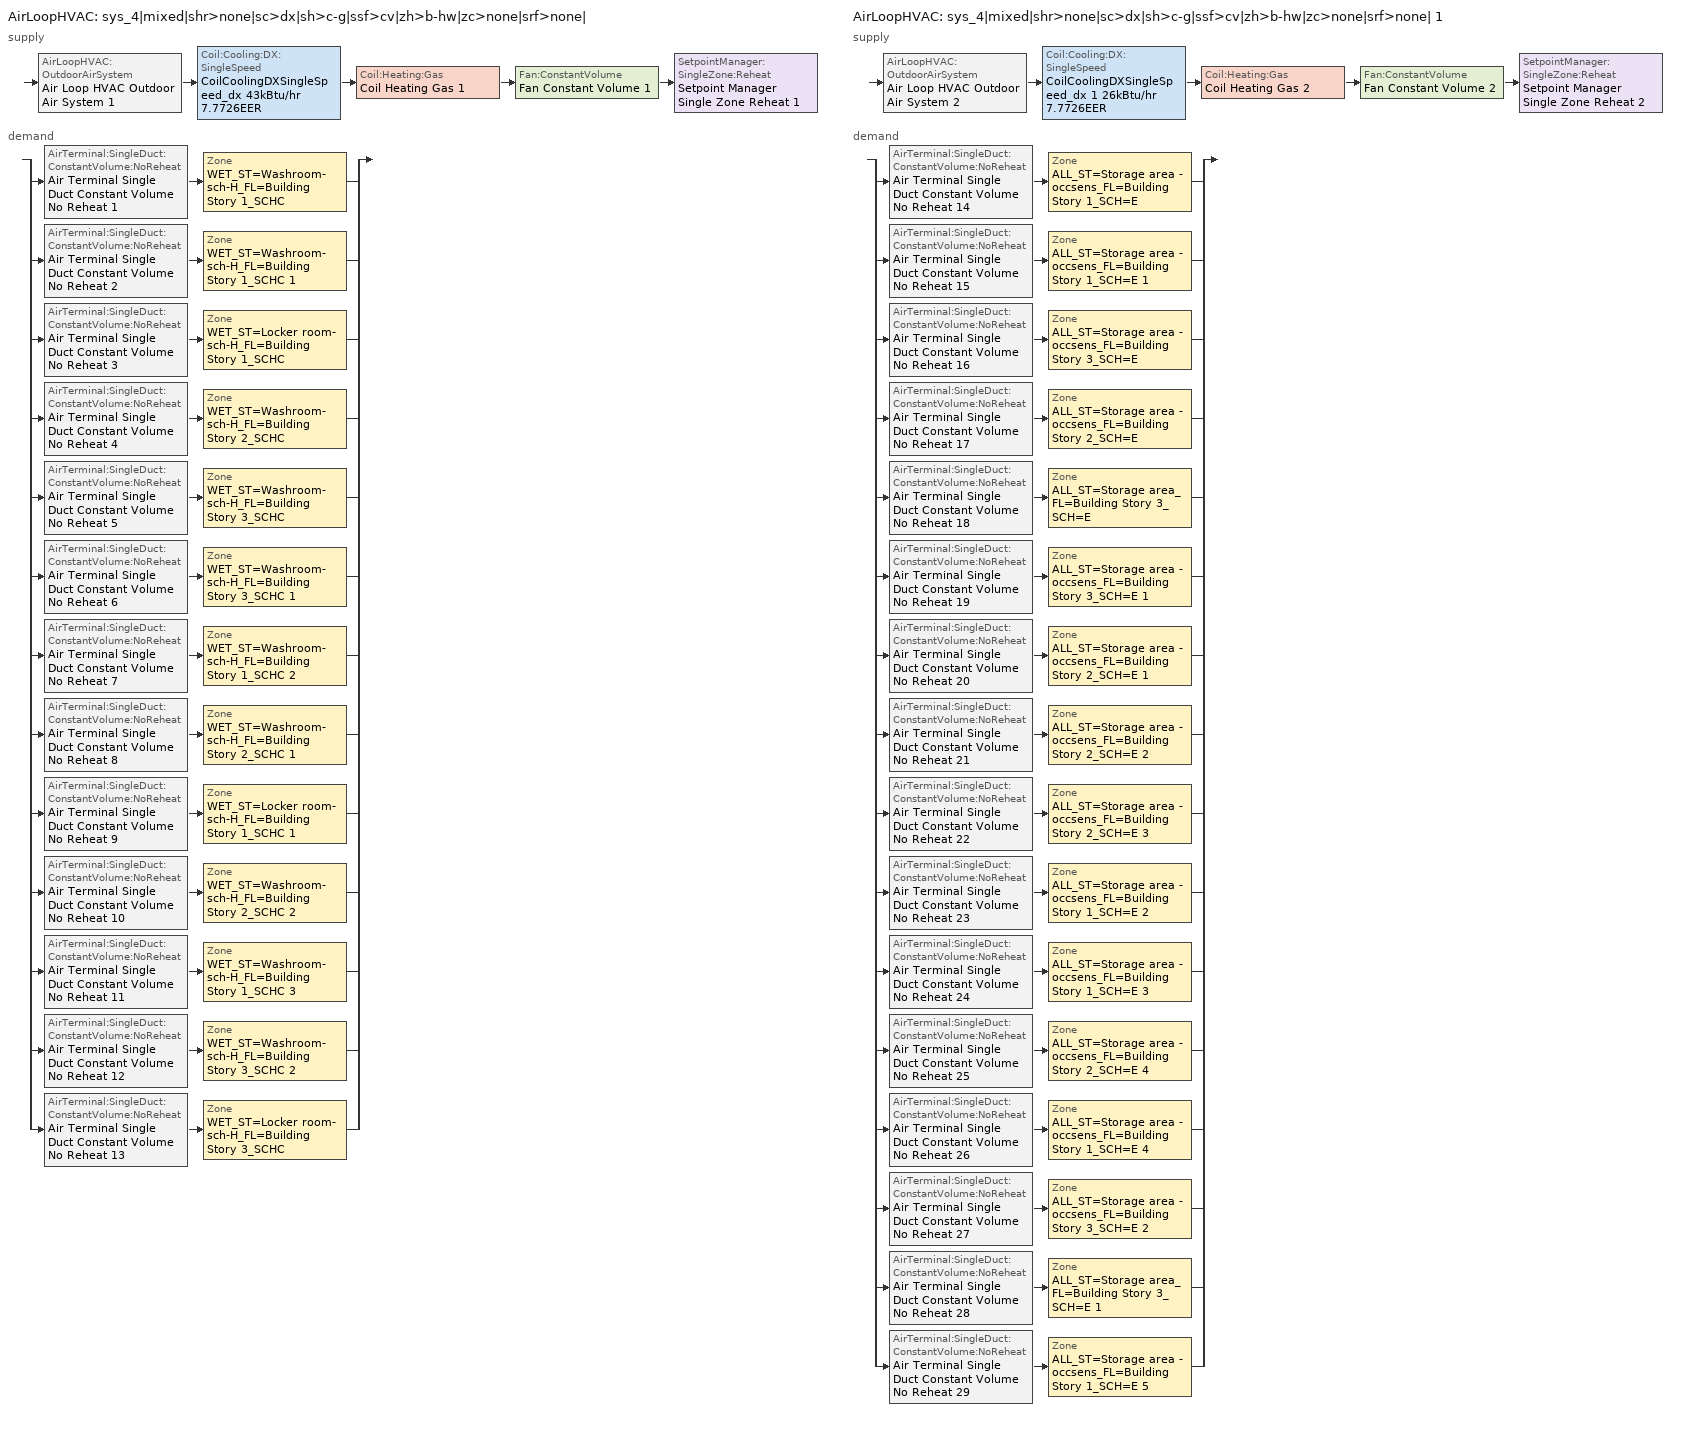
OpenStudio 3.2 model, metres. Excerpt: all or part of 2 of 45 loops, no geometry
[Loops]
AirLoopHVAC 'sys_4|mixed|shr>none|sc>dx|sh>c-g|ssf>cv|zh>b-hw|zc>none|srf>none|'
 supply: AirLoopHVAC:OutdoorAirSystem 'Air Loop HVAC Outdoor Air System 1' > Coil:Cooling:DX:SingleSpeed 'CoilCoolingDXSingleSpeed_dx 43kBtu/hr 7.7726EER' > Coil:Heating:Gas 'Coil Heating Gas 1' > Fan:ConstantVolume 'Fan Constant Volume 1' > SetpointManager:SingleZone:Reheat 'Setpoint Manager Single Zone Reheat 1'
 demand: split
  | AirTerminal:SingleDuct:ConstantVolume:NoReheat 'Air Terminal Single Duct Constant Volume No Reheat 1' > Zone 'WET_ST=Washroom-sch-H_FL=Building Story 1_SCHC'
  | AirTerminal:SingleDuct:ConstantVolume:NoReheat 'Air Terminal Single Duct Constant Volume No Reheat 2' > Zone 'WET_ST=Washroom-sch-H_FL=Building Story 1_SCHC 1'
  | AirTerminal:SingleDuct:ConstantVolume:NoReheat 'Air Terminal Single Duct Constant Volume No Reheat 3' > Zone 'WET_ST=Locker room-sch-H_FL=Building Story 1_SCHC'
  | AirTerminal:SingleDuct:ConstantVolume:NoReheat 'Air Terminal Single Duct Constant Volume No Reheat 4' > Zone 'WET_ST=Washroom-sch-H_FL=Building Story 2_SCHC'
  | AirTerminal:SingleDuct:ConstantVolume:NoReheat 'Air Terminal Single Duct Constant Volume No Reheat 5' > Zone 'WET_ST=Washroom-sch-H_FL=Building Story 3_SCHC'
  | AirTerminal:SingleDuct:ConstantVolume:NoReheat 'Air Terminal Single Duct Constant Volume No Reheat 6' > Zone 'WET_ST=Washroom-sch-H_FL=Building Story 3_SCHC 1'
  | AirTerminal:SingleDuct:ConstantVolume:NoReheat 'Air Terminal Single Duct Constant Volume No Reheat 7' > Zone 'WET_ST=Washroom-sch-H_FL=Building Story 1_SCHC 2'
  | AirTerminal:SingleDuct:ConstantVolume:NoReheat 'Air Terminal Single Duct Constant Volume No Reheat 8' > Zone 'WET_ST=Washroom-sch-H_FL=Building Story 2_SCHC 1'
  | AirTerminal:SingleDuct:ConstantVolume:NoReheat 'Air Terminal Single Duct Constant Volume No Reheat 9' > Zone 'WET_ST=Locker room-sch-H_FL=Building Story 1_SCHC 1'
  | AirTerminal:SingleDuct:ConstantVolume:NoReheat 'Air Terminal Single Duct Constant Volume No Reheat 10' > Zone 'WET_ST=Washroom-sch-H_FL=Building Story 2_SCHC 2'
  | AirTerminal:SingleDuct:ConstantVolume:NoReheat 'Air Terminal Single Duct Constant Volume No Reheat 11' > Zone 'WET_ST=Washroom-sch-H_FL=Building Story 1_SCHC 3'
  | AirTerminal:SingleDuct:ConstantVolume:NoReheat 'Air Terminal Single Duct Constant Volume No Reheat 12' > Zone 'WET_ST=Washroom-sch-H_FL=Building Story 3_SCHC 2'
  | AirTerminal:SingleDuct:ConstantVolume:NoReheat 'Air Terminal Single Duct Constant Volume No Reheat 13' > Zone 'WET_ST=Locker room-sch-H_FL=Building Story 3_SCHC'
AirLoopHVAC 'sys_4|mixed|shr>none|sc>dx|sh>c-g|ssf>cv|zh>b-hw|zc>none|srf>none| 1'
 supply: AirLoopHVAC:OutdoorAirSystem 'Air Loop HVAC Outdoor Air System 2' > Coil:Cooling:DX:SingleSpeed 'CoilCoolingDXSingleSpeed_dx 1 26kBtu/hr 7.7726EER' > Coil:Heating:Gas 'Coil Heating Gas 2' > Fan:ConstantVolume 'Fan Constant Volume 2' > SetpointManager:SingleZone:Reheat 'Setpoint Manager Single Zone Reheat 2'
 demand: split
  | AirTerminal:SingleDuct:ConstantVolume:NoReheat 'Air Terminal Single Duct Constant Volume No Reheat 14' > Zone 'ALL_ST=Storage area - occsens_FL=Building Story 1_SCH=E'
  | AirTerminal:SingleDuct:ConstantVolume:NoReheat 'Air Terminal Single Duct Constant Volume No Reheat 15' > Zone 'ALL_ST=Storage area - occsens_FL=Building Story 1_SCH=E 1'
  | AirTerminal:SingleDuct:ConstantVolume:NoReheat 'Air Terminal Single Duct Constant Volume No Reheat 16' > Zone 'ALL_ST=Storage area - occsens_FL=Building Story 3_SCH=E'
  | AirTerminal:SingleDuct:ConstantVolume:NoReheat 'Air Terminal Single Duct Constant Volume No Reheat 17' > Zone 'ALL_ST=Storage area - occsens_FL=Building Story 2_SCH=E'
  | AirTerminal:SingleDuct:ConstantVolume:NoReheat 'Air Terminal Single Duct Constant Volume No Reheat 18' > Zone 'ALL_ST=Storage area_FL=Building Story 3_SCH=E'
  | AirTerminal:SingleDuct:ConstantVolume:NoReheat 'Air Terminal Single Duct Constant Volume No Reheat 19' > Zone 'ALL_ST=Storage area - occsens_FL=Building Story 3_SCH=E 1'
  | AirTerminal:SingleDuct:ConstantVolume:NoReheat 'Air Terminal Single Duct Constant Volume No Reheat 20' > Zone 'ALL_ST=Storage area - occsens_FL=Building Story 2_SCH=E 1'
  | AirTerminal:SingleDuct:ConstantVolume:NoReheat 'Air Terminal Single Duct Constant Volume No Reheat 21' > Zone 'ALL_ST=Storage area - occsens_FL=Building Story 2_SCH=E 2'
  | AirTerminal:SingleDuct:ConstantVolume:NoReheat 'Air Terminal Single Duct Constant Volume No Reheat 22' > Zone 'ALL_ST=Storage area - occsens_FL=Building Story 2_SCH=E 3'
  | AirTerminal:SingleDuct:ConstantVolume:NoReheat 'Air Terminal Single Duct Constant Volume No Reheat 23' > Zone 'ALL_ST=Storage area - occsens_FL=Building Story 1_SCH=E 2'
  | AirTerminal:SingleDuct:ConstantVolume:NoReheat 'Air Terminal Single Duct Constant Volume No Reheat 24' > Zone 'ALL_ST=Storage area - occsens_FL=Building Story 1_SCH=E 3'
  | AirTerminal:SingleDuct:ConstantVolume:NoReheat 'Air Terminal Single Duct Constant Volume No Reheat 25' > Zone 'ALL_ST=Storage area - occsens_FL=Building Story 2_SCH=E 4'
  | AirTerminal:SingleDuct:ConstantVolume:NoReheat 'Air Terminal Single Duct Constant Volume No Reheat 26' > Zone 'ALL_ST=Storage area - occsens_FL=Building Story 1_SCH=E 4'
  | AirTerminal:SingleDuct:ConstantVolume:NoReheat 'Air Terminal Single Duct Constant Volume No Reheat 27' > Zone 'ALL_ST=Storage area - occsens_FL=Building Story 3_SCH=E 2'
  | AirTerminal:SingleDuct:ConstantVolume:NoReheat 'Air Terminal Single Duct Constant Volume No Reheat 28' > Zone 'ALL_ST=Storage area_FL=Building Story 3_SCH=E 1'
  | AirTerminal:SingleDuct:ConstantVolume:NoReheat 'Air Terminal Single Duct Constant Volume No Reheat 29' > Zone 'ALL_ST=Storage area - occsens_FL=Building Story 1_SCH=E 5'
[Sizing:Zone] Zone Cooling Design Supply Air Temperature Input Method=TemperatureDifference; Zone Cooling Design Supply Air Temperature {C}=14; Zone Cooling Design Supply Air Temperature Difference {deltaC}=11; Zone Heating Design Supply Air Temperature Input Method=TemperatureDifference; Zone Heating Design Supply Air Temperature {C}=40; Zone Heating Design Supply Air Temperature Difference {deltaC}=21; Zone Cooling Design Supply Air Humidity Ratio {kg-H2O/kg-air}=0.0085; Zone Heating Design Supply Air Humidity Ratio {kg-H2O/kg-air}=0.008; Zone Heating Sizing Factor=1.3; Zone Cooling Sizing Factor=1.1; Cooling Design Air Flow Method=DesignDay; Heating Design Air Flow Method=DesignDay; Account for Dedicated Outdoor Air System=No; Dedicated Outdoor Air System Control Strategy=NeutralSupplyAir; Dedicated Outdoor Air Low Setpoint Temperature for Design {C}=autosize; Dedicated Outdoor Air High Setpoint Temperature for Design {C}=autosize
WET_ST=Washroom-sch-H_FL=Building Story 1_SCHC; WET_ST=Washroom-sch-H_FL=Building Story 1_SCHC 1; WET_ST=Locker room-sch-H_FL=Building Story 1_SCHC; WET_ST=Washroom-sch-H_FL=Building Story 2_SCHC; WET_ST=Washroom-sch-H_FL=Building Story 3_SCHC; WET_ST=Washroom-sch-H_FL=Building Story 3_SCHC 1; WET_ST=Washroom-sch-H_FL=Building Story 1_SCHC 2; WET_ST=Washroom-sch-H_FL=Building Story 2_SCHC 1; WET_ST=Locker room-sch-H_FL=Building Story 1_SCHC 1; WET_ST=Washroom-sch-H_FL=Building Story 2_SCHC 2; WET_ST=Washroom-sch-H_FL=Building Story 1_SCHC 3; WET_ST=Washroom-sch-H_FL=Building Story 3_SCHC 2; WET_ST=Locker room-sch-H_FL=Building Story 3_SCHC; ALL_ST=Storage area - occsens_FL=Building Story 1_SCH=E; ALL_ST=Storage area - occsens_FL=Building Story 1_SCH=E 1; ALL_ST=Storage area - occsens_FL=Building Story 3_SCH=E; ALL_ST=Storage area - occsens_FL=Building Story 2_SCH=E; ALL_ST=Storage area_FL=Building Story 3_SCH=E; ALL_ST=Storage area - occsens_FL=Building Story 3_SCH=E 1; ALL_ST=Storage area - occsens_FL=Building Story 2_SCH=E 1; ALL_ST=Storage area - occsens_FL=Building Story 2_SCH=E 2; ALL_ST=Storage area - occsens_FL=Building Story 2_SCH=E 3; ALL_ST=Storage area - occsens_FL=Building Story 1_SCH=E 2; ALL_ST=Storage area - occsens_FL=Building Story 1_SCH=E 3; ALL_ST=Storage area - occsens_FL=Building Story 2_SCH=E 4; ALL_ST=Storage area - occsens_FL=Building Story 1_SCH=E 4; ALL_ST=Storage area - occsens_FL=Building Story 3_SCH=E 2; ALL_ST=Storage area_FL=Building Story 3_SCH=E 1; ALL_ST=Storage area - occsens_FL=Building Story 1_SCH=E 5
[Zone equipment]
WET_ST=Washroom-sch-H_FL=Building Story 1_SCHC: Air Terminal Single Duct Constant Volume No Reheat 1, Zone HVAC Baseboard Convective Water 1, Sys_4_zone_exhaust_fan
WET_ST=Washroom-sch-H_FL=Building Story 1_SCHC 1: Air Terminal Single Duct Constant Volume No Reheat 2, Zone HVAC Baseboard Convective Water 2, Sys_4_zone_exhaust_fan 1
WET_ST=Locker room-sch-H_FL=Building Story 1_SCHC: Air Terminal Single Duct Constant Volume No Reheat 3, Zone HVAC Baseboard Convective Water 3, Sys_4_zone_exhaust_fan 2
WET_ST=Washroom-sch-H_FL=Building Story 2_SCHC: Air Terminal Single Duct Constant Volume No Reheat 4, Zone HVAC Baseboard Convective Water 4, Sys_4_zone_exhaust_fan 3
WET_ST=Washroom-sch-H_FL=Building Story 3_SCHC: Air Terminal Single Duct Constant Volume No Reheat 5, Zone HVAC Baseboard Convective Water 5, Sys_4_zone_exhaust_fan 4
WET_ST=Washroom-sch-H_FL=Building Story 3_SCHC 1: Air Terminal Single Duct Constant Volume No Reheat 6, Zone HVAC Baseboard Convective Water 6, Sys_4_zone_exhaust_fan 5
WET_ST=Washroom-sch-H_FL=Building Story 1_SCHC 2: Air Terminal Single Duct Constant Volume No Reheat 7, Zone HVAC Baseboard Convective Water 7, Sys_4_zone_exhaust_fan 6
WET_ST=Washroom-sch-H_FL=Building Story 2_SCHC 1: Air Terminal Single Duct Constant Volume No Reheat 8, Zone HVAC Baseboard Convective Water 8, Sys_4_zone_exhaust_fan 7
WET_ST=Locker room-sch-H_FL=Building Story 1_SCHC 1: Air Terminal Single Duct Constant Volume No Reheat 9, Zone HVAC Baseboard Convective Water 9, Sys_4_zone_exhaust_fan 8
WET_ST=Washroom-sch-H_FL=Building Story 2_SCHC 2: Air Terminal Single Duct Constant Volume No Reheat 10, Zone HVAC Baseboard Convective Water 10, Sys_4_zone_exhaust_fan 9
WET_ST=Washroom-sch-H_FL=Building Story 1_SCHC 3: Air Terminal Single Duct Constant Volume No Reheat 11, Zone HVAC Baseboard Convective Water 11, Sys_4_zone_exhaust_fan 10
WET_ST=Washroom-sch-H_FL=Building Story 3_SCHC 2: Air Terminal Single Duct Constant Volume No Reheat 12, Zone HVAC Baseboard Convective Water 12, Sys_4_zone_exhaust_fan 11
WET_ST=Locker room-sch-H_FL=Building Story 3_SCHC: Air Terminal Single Duct Constant Volume No Reheat 13, Zone HVAC Baseboard Convective Water 13, Sys_4_zone_exhaust_fan 12
ALL_ST=Storage area - occsens_FL=Building Story 1_SCH=E: Air Terminal Single Duct Constant Volume No Reheat 14, Zone HVAC Baseboard Convective Water 14, Sys_4_zone_exhaust_fan 13
ALL_ST=Storage area - occsens_FL=Building Story 1_SCH=E 1: Air Terminal Single Duct Constant Volume No Reheat 15, Zone HVAC Baseboard Convective Water 15, Sys_4_zone_exhaust_fan 14
ALL_ST=Storage area - occsens_FL=Building Story 3_SCH=E: Air Terminal Single Duct Constant Volume No Reheat 16, Zone HVAC Baseboard Convective Water 16, Sys_4_zone_exhaust_fan 15
ALL_ST=Storage area - occsens_FL=Building Story 2_SCH=E: Air Terminal Single Duct Constant Volume No Reheat 17, Zone HVAC Baseboard Convective Water 17, Sys_4_zone_exhaust_fan 16
ALL_ST=Storage area_FL=Building Story 3_SCH=E: Air Terminal Single Duct Constant Volume No Reheat 18, Zone HVAC Baseboard Convective Water 18, Sys_4_zone_exhaust_fan 17
ALL_ST=Storage area - occsens_FL=Building Story 3_SCH=E 1: Air Terminal Single Duct Constant Volume No Reheat 19, Zone HVAC Baseboard Convective Water 19, Sys_4_zone_exhaust_fan 18
ALL_ST=Storage area - occsens_FL=Building Story 2_SCH=E 1: Air Terminal Single Duct Constant Volume No Reheat 20, Zone HVAC Baseboard Convective Water 20, Sys_4_zone_exhaust_fan 19
ALL_ST=Storage area - occsens_FL=Building Story 2_SCH=E 2: Air Terminal Single Duct Constant Volume No Reheat 21, Zone HVAC Baseboard Convective Water 21, Sys_4_zone_exhaust_fan 20
ALL_ST=Storage area - occsens_FL=Building Story 2_SCH=E 3: Air Terminal Single Duct Constant Volume No Reheat 22, Zone HVAC Baseboard Convective Water 22, Sys_4_zone_exhaust_fan 21
ALL_ST=Storage area - occsens_FL=Building Story 1_SCH=E 2: Air Terminal Single Duct Constant Volume No Reheat 23, Zone HVAC Baseboard Convective Water 23, Sys_4_zone_exhaust_fan 22
ALL_ST=Storage area - occsens_FL=Building Story 1_SCH=E 3: Air Terminal Single Duct Constant Volume No Reheat 24, Zone HVAC Baseboard Convective Water 24, Sys_4_zone_exhaust_fan 23
ALL_ST=Storage area - occsens_FL=Building Story 2_SCH=E 4: Air Terminal Single Duct Constant Volume No Reheat 25, Zone HVAC Baseboard Convective Water 25, Sys_4_zone_exhaust_fan 24
ALL_ST=Storage area - occsens_FL=Building Story 1_SCH=E 4: Air Terminal Single Duct Constant Volume No Reheat 26, Zone HVAC Baseboard Convective Water 26, Sys_4_zone_exhaust_fan 25
ALL_ST=Storage area - occsens_FL=Building Story 3_SCH=E 2: Air Terminal Single Duct Constant Volume No Reheat 27, Zone HVAC Baseboard Convective Water 27, Sys_4_zone_exhaust_fan 26
ALL_ST=Storage area_FL=Building Story 3_SCH=E 1: Air Terminal Single Duct Constant Volume No Reheat 28, Zone HVAC Baseboard Convective Water 28, Sys_4_zone_exhaust_fan 27
ALL_ST=Storage area - occsens_FL=Building Story 1_SCH=E 5: Air Terminal Single Duct Constant Volume No Reheat 29, Zone HVAC Baseboard Convective Water 29, Sys_4_zone_exhaust_fan 28
[AirLoopHVAC] Design Supply Air Flow Rate {m3/s}=autosize; Design Return Air Flow Fraction of Supply Air Flow=1
Name | Availability Schedule
sys_4|mixed|shr>none|sc>dx|sh>c-g|ssf>cv|zh>b-hw|zc>none|srf>none| | sys_4|mixed|shr>none|sc>dx|sh>c-g|ssf>cv|zh>b-hw|zc>none|srf>none| Occ Sch
sys_4|mixed|shr>none|sc>dx|sh>c-g|ssf>cv|zh>b-hw|zc>none|srf>none| 1 | sys_4|mixed|shr>none|sc>dx|sh>c-g|ssf>cv|zh>b-hw|zc>none|srf>none| 1 Occ Sch
[Sizing:System] Type of Load to Size On=VentilationRequirement; Design Outdoor Air Flow Rate {m3/s}=Autosize; Central Heating Maximum System Air Flow Ratio=1; Preheat Design Temperature {C}=7; Preheat Design Humidity Ratio {kg-H2O/kg-Air}=0.008; Precool Design Temperature {C}=13; Precool Design Humidity Ratio {kg-H2O/kg-Air}=0.008; Central Cooling Design Supply Air Temperature {C}=13; Central Heating Design Supply Air Temperature {C}=43; Sizing Option=NonCoincident; 100% Outdoor Air in Cooling=No; 100% Outdoor Air in Heating=No; Central Cooling Design Supply Air Humidity Ratio {kg-H2O/kg-Air}=0.0085; Central Heating Design Supply Air Humidity Ratio {kg-H2O/kg-Air}=0.008; Cooling Design Air Flow Method=DesignDay; Cooling Design Air Flow Rate {m3/s}=0; Heating Design Air Flow Method=DesignDay; Heating Design Air Flow Rate {m3/s}=0; System Outdoor Air Method=ZoneSum; Zone Maximum Outdoor Air Fraction=1; Cooling Supply Air Flow Rate Per Floor Area {m3/s-m2}=0.00996765; Cooling Fraction of Autosized Cooling Supply Air Flow Rate=1; Cooling Supply Air Flow Rate Per Unit Cooling Capacity {m3/s-W}=3.94755e-05; Heating Supply Air Flow Rate Per Floor Area {m3/s-m2}=0.00996765; Heating Fraction of Autosized Heating Supply Air Flow Rate=1; Heating Fraction of Autosized Cooling Supply Air Flow Rate=1; Heating Supply Air Flow Rate Per Unit Heating Capacity {m3/s-W}=3.15882e-05; Cooling Design Capacity Method=CoolingDesignCapacity; Cooling Design Capacity {W}=autosize; Cooling Design Capacity Per Floor Area {W/m2}=234.7; Fraction of Autosized Cooling Design Capacity=1; Heating Design Capacity Method=HeatingDesignCapacity; Heating Design Capacity {W}=autosize; Heating Design Capacity Per Floor Area {W/m2}=157; Fraction of Autosized Heating Design Capacity=1; Central Cooling Capacity Control Method=OnOff
sys_4|mixed|shr>none|sc>dx|sh>c-g|ssf>cv|zh>b-hw|zc>none|srf>none|; sys_4|mixed|shr>none|sc>dx|sh>c-g|ssf>cv|zh>b-hw|zc>none|srf>none| 1
[Fan:ConstantVolume] Availability Schedule=Always On Discrete; Fan Total Efficiency=0.39975; Pressure Rise {Pa}=640; Maximum Flow Rate {m3/s}=AutoSize; Motor Efficiency=0.615
Fan Constant Volume 1; Fan Constant Volume 2
[Coil:Heating:Gas] Availability Schedule=Always On Discrete; Gas Burner Efficiency=0.8; Nominal Capacity {W}=AutoSize; Parasitic Electric Load {W}=0; Part Load Fraction Correlation Curve=FURNACE-EFFPLR-NECB2011; Parasitic Gas Load {W}=0
Coil Heating Gas 1; Coil Heating Gas 2
[Coil:Cooling:DX:SingleSpeed] Availability Schedule=Always On Discrete; Rated Total Cooling Capacity {W}=autosize; Rated Sensible Heat Ratio=autosize; Rated COP {W/W}=2.72426; Rated Air Flow Rate {m3/s}=autosize; Rated Evaporator Fan Power Per Volume Flow Rate {W/(m3/s)}=773.3; Total Cooling Capacity Function of Temperature Curve=DXCOOL-NECB2011-REF-CAPFT; Total Cooling Capacity Function of Flow Fraction Curve=DXCOOL-NECB2011-REF-CAPFFLOW; Energy Input Ratio Function of Temperature Curve=DXCOOL-NECB2011-REF-COOLEIRFT; Energy Input Ratio Function of Flow Fraction Curve=DXCOOL-NECB2011-REF-COOLEIRFFLOW; Part Load Fraction Correlation Curve=DXCOOL-NECB2011-REF-COOLPLFFPLR; Minimum Outdoor Dry-Bulb Temperature for Compressor Operation {C}=-25; Condenser Type=AirCooled; Evaporative Condenser Effectiveness=0; Evaporative Condenser Air Flow Rate {m3/s}=Autosize; Evaporative Condenser Pump Rated Power Consumption {W}=Autosize; Crankcase Heater Capacity {W}=0; Maximum Outdoor Dry-Bulb Temperature for Crankcase Heater Operation {C}=0; Basin Heater Capacity {W/K}=0; Basin Heater Setpoint Temperature {C}=10
CoilCoolingDXSingleSpeed_dx 43kBtu/hr 7.7726EER; CoilCoolingDXSingleSpeed_dx 1 26kBtu/hr 7.7726EER
[Controller:OutdoorAir] Minimum Outdoor Air Flow Rate {m3/s}=autosize; Maximum Outdoor Air Flow Rate {m3/s}=Autosize; Economizer Control Type=NoEconomizer; Economizer Control Action Type=ModulateFlow; Economizer Maximum Limit Dry-Bulb Temperature {C}=28; Economizer Maximum Limit Enthalpy {J/kg}=64000; Economizer Minimum Limit Dry-Bulb Temperature {C}=-100; Lockout Type=NoLockout; Minimum Limit Type=FixedMinimum; High Humidity Control=No; Heat Recovery Bypass Control Type=BypassWhenWithinEconomizerLimits
Name | Minimum Outdoor Air Schedule | Controller Mechanical Ventilation
Controller Outdoor Air 1 | sys_4|mixed|shr>none|sc>dx|sh>c-g|ssf>cv|zh>b-hw|zc>none|srf>none| Occ Sch | Controller Mechanical Ventilation 1
Controller Outdoor Air 2 | sys_4|mixed|shr>none|sc>dx|sh>c-g|ssf>cv|zh>b-hw|zc>none|srf>none| 1 Occ Sch | Controller Mechanical Ventilation 2
[Controller:MechanicalVentilation] Availability Schedule=Always On Discrete; System Outdoor Air Method=ZoneSum
Controller Mechanical Ventilation 1; Controller Mechanical Ventilation 2
[AirLoopHVAC:OutdoorAirSystem]
Name | Controller
Air Loop HVAC Outdoor Air System 1 | Controller Outdoor Air 1
Air Loop HVAC Outdoor Air System 2 | Controller Outdoor Air 2
[SetpointManager:SingleZone:Reheat] Minimum Supply Air Temperature {C}=13; Maximum Supply Air Temperature {C}=43
Name | Control Zone
Setpoint Manager Single Zone Reheat 1 | WET_ST=Washroom-sch-H_FL=Building Story 1_SCHC
Setpoint Manager Single Zone Reheat 2 | ALL_ST=Storage area - occsens_FL=Building Story 1_SCH=E
[AirTerminal:SingleDuct:ConstantVolume:NoReheat] Availability Schedule=Always On Discrete; Maximum Air Flow Rate {m3/s}=AutoSize
Air Terminal Single Duct Constant Volume No Reheat 1; Air Terminal Single Duct Constant Volume No Reheat 2; Air Terminal Single Duct Constant Volume No Reheat 3; Air Terminal Single Duct Constant Volume No Reheat 4; Air Terminal Single Duct Constant Volume No Reheat 5; Air Terminal Single Duct Constant Volume No Reheat 6; Air Terminal Single Duct Constant Volume No Reheat 7; Air Terminal Single Duct Constant Volume No Reheat 8; Air Terminal Single Duct Constant Volume No Reheat 9; Air Terminal Single Duct Constant Volume No Reheat 10; Air Terminal Single Duct Constant Volume No Reheat 11; Air Terminal Single Duct Constant Volume No Reheat 12; Air Terminal Single Duct Constant Volume No Reheat 13; Air Terminal Single Duct Constant Volume No Reheat 14; Air Terminal Single Duct Constant Volume No Reheat 15; Air Terminal Single Duct Constant Volume No Reheat 16; Air Terminal Single Duct Constant Volume No Reheat 17; Air Terminal Single Duct Constant Volume No Reheat 18; Air Terminal Single Duct Constant Volume No Reheat 19; Air Terminal Single Duct Constant Volume No Reheat 20; Air Terminal Single Duct Constant Volume No Reheat 21; Air Terminal Single Duct Constant Volume No Reheat 22; Air Terminal Single Duct Constant Volume No Reheat 23; Air Terminal Single Duct Constant Volume No Reheat 24; Air Terminal Single Duct Constant Volume No Reheat 25; Air Terminal Single Duct Constant Volume No Reheat 26; Air Terminal Single Duct Constant Volume No Reheat 27; Air Terminal Single Duct Constant Volume No Reheat 28; Air Terminal Single Duct Constant Volume No Reheat 29
[Fan:ZoneExhaust] Fan Total Efficiency=0.25; Pressure Rise {Pa}=125; System Availability Manager Coupling Mode=Coupled
Name | Maximum Flow Rate {m3/s}
Sys_4_zone_exhaust_fan; Sys_4_zone_exhaust_fan 1; Sys_4_zone_exhaust_fan 3; Sys_4_zone_exhaust_fan 4; Sys_4_zone_exhaust_fan 5; Sys_4_zone_exhaust_fan 6; Sys_4_zone_exhaust_fan 7; Sys_4_zone_exhaust_fan 9; Sys_4_zone_exhaust_fan 10; Sys_4_zone_exhaust_fan 11 | 0
Sys_4_zone_exhaust_fan 2 | 0.155743
Sys_4_zone_exhaust_fan 8; Sys_4_zone_exhaust_fan 28 | 0.0254852
Sys_4_zone_exhaust_fan 12 | 0.0283168
Sys_4_zone_exhaust_fan 13; Sys_4_zone_exhaust_fan 24 | 0.00396436
Sys_4_zone_exhaust_fan 14 | 0.00693763
Sys_4_zone_exhaust_fan 15; Sys_4_zone_exhaust_fan 21 | 0.0044599
Sys_4_zone_exhaust_fan 16 | 0.00891981
Sys_4_zone_exhaust_fan 17 | 0.0815525
Sys_4_zone_exhaust_fan 18 | 0.0135921
Sys_4_zone_exhaust_fan 19 | 0.0101941
Sys_4_zone_exhaust_fan 20 | 0.00849505
Sys_4_zone_exhaust_fan 22 | 0.0651287
Sys_4_zone_exhaust_fan 23 | 0.0138753
Sys_4_zone_exhaust_fan 25 | 0.0318565
Sys_4_zone_exhaust_fan 26 | 0.0152911
Sys_4_zone_exhaust_fan 27 | 0.160557
[Schedule:Ruleset]
Name | Default Day Schedule | Summer Design Day Schedule | Winter Design Day Schedule
sys_4|mixed|shr>none|sc>dx|sh>c-g|ssf>cv|zh>b-hw|zc>none|srf>none| Occ Sch | sys_4|mixed|shr>none|sc>dx|sh>c-g|ssf>cv|zh>b-hw|zc>none|srf>none| Occ Sch Default | sys_4|mixed|shr>none|sc>dx|sh>c-g|ssf>cv|zh>b-hw|zc>none|srf>none| Occ Sch Summer Design Day | sys_4|mixed|shr>none|sc>dx|sh>c-g|ssf>cv|zh>b-hw|zc>none|srf>none| Occ Sch Winter Design Day
sys_4|mixed|shr>none|sc>dx|sh>c-g|ssf>cv|zh>b-hw|zc>none|srf>none| 1 Occ Sch | sys_4|mixed|shr>none|sc>dx|sh>c-g|ssf>cv|zh>b-hw|zc>none|srf>none| 1 Occ Sch Default | sys_4|mixed|shr>none|sc>dx|sh>c-g|ssf>cv|zh>b-hw|zc>none|srf>none| 1 Occ Sch Summer Design Day | sys_4|mixed|shr>none|sc>dx|sh>c-g|ssf>cv|zh>b-hw|zc>none|srf>none| 1 Occ Sch Winter Design Day
[Schedule:Day]
sys_4|mixed|shr>none|sc>dx|sh>c-g|ssf>cv|zh>b-hw|zc>none|srf>none| Occ Sch Default: 9, 0, 0, 21, 0, 1, 24, 0, 0
sys_4|mixed|shr>none|sc>dx|sh>c-g|ssf>cv|zh>b-hw|zc>none|srf>none| Occ Sch Winter Design Day; sys_4|mixed|shr>none|sc>dx|sh>c-g|ssf>cv|zh>b-hw|zc>none|srf>none| Occ Sch Summer Design Day; sys_4|mixed|shr>none|sc>dx|sh>c-g|ssf>cv|zh>b-hw|zc>none|srf>none| 1 Occ Sch Winter Design Day; sys_4|mixed|shr>none|sc>dx|sh>c-g|ssf>cv|zh>b-hw|zc>none|srf>none| 1 Occ Sch Summer Design Day: 24, 0, 1
sys_4|mixed|shr>none|sc>dx|sh>c-g|ssf>cv|zh>b-hw|zc>none|srf>none| Occ Sch Sunday: 11, 0, 0, 19, 0, 1, 24, 0, 0
sys_4|mixed|shr>none|sc>dx|sh>c-g|ssf>cv|zh>b-hw|zc>none|srf>none| 1 Occ Sch Default: 8, 0, 0, 19, 0, 1, 24, 0, 0
sys_4|mixed|shr>none|sc>dx|sh>c-g|ssf>cv|zh>b-hw|zc>none|srf>none| 1 Occ Sch Saturday: 9, 0, 0, 13, 0, 1, 24, 0, 0
sys_4|mixed|shr>none|sc>dx|sh>c-g|ssf>cv|zh>b-hw|zc>none|srf>none| 1 Occ Sch Sunday: 24, 0, 0
[Schedule:Rule] Date Specification Type=DateRange; Start Month=1; Start Day=1; End Month=12; End Day=31
Name | Schedule Ruleset | Rule Order | Day Schedule | Apply Sunday | Apply Saturday
sys_4|mixed|shr>none|sc>dx|sh>c-g|ssf>cv|zh>b-hw|zc>none|srf>none| Occ Sch Sunday Rule | sys_4|mixed|shr>none|sc>dx|sh>c-g|ssf>cv|zh>b-hw|zc>none|srf>none| Occ Sch | 0 | sys_4|mixed|shr>none|sc>dx|sh>c-g|ssf>cv|zh>b-hw|zc>none|srf>none| Occ Sch Sunday | Yes
sys_4|mixed|shr>none|sc>dx|sh>c-g|ssf>cv|zh>b-hw|zc>none|srf>none| 1 Occ Sch Saturday Rule | sys_4|mixed|shr>none|sc>dx|sh>c-g|ssf>cv|zh>b-hw|zc>none|srf>none| 1 Occ Sch | 1 | sys_4|mixed|shr>none|sc>dx|sh>c-g|ssf>cv|zh>b-hw|zc>none|srf>none| 1 Occ Sch Saturday |  | Yes
sys_4|mixed|shr>none|sc>dx|sh>c-g|ssf>cv|zh>b-hw|zc>none|srf>none| 1 Occ Sch Sunday Rule | sys_4|mixed|shr>none|sc>dx|sh>c-g|ssf>cv|zh>b-hw|zc>none|srf>none| 1 Occ Sch | 0 | sys_4|mixed|shr>none|sc>dx|sh>c-g|ssf>cv|zh>b-hw|zc>none|srf>none| 1 Occ Sch Sunday | Yes
[Schedule:Constant]
Always On Discrete: Value=1
[Curve:Biquadratic] Minimum Value of x=13; Maximum Value of x=24; Minimum Value of y=24; Maximum Value of y=46
Name | Coefficient1 Constant | Coefficient2 x | Coefficient3 x**2 | Coefficient4 y | Coefficient5 y**2 | Coefficient6 x*y
DXCOOL-NECB2011-REF-CAPFT | 0.867905 | 0.0142459 | 0.00055436 | -0.0075575 | 3.3e-05 | -0.0001918
DXCOOL-NECB2011-REF-COOLEIRFT | 0.114171 | 0.0281822 | -0.0004199 | 0.0214108 | 0.000161028 | -0.000679104
[Curve:Quadratic] Minimum Value of x=0.5; Maximum Value of x=1.5
Name | Coefficient1 Constant | Coefficient2 x | Coefficient3 x**2
DXCOOL-NECB2011-REF-CAPFFLOW | 0.8 | 0.2 | 0
DXCOOL-NECB2011-REF-COOLEIRFFLOW | 1.1552 | -0.1808 | 0.0256
[Curve:Cubic] Maximum Value of x=1
Name | Coefficient1 Constant | Coefficient2 x | Coefficient3 x**2 | Coefficient4 x**3 | Minimum Value of x
DXCOOL-NECB2011-REF-COOLPLFFPLR | 0.0277 | 4.9151 | -8.184 | 4.2702 | 0.7
FURNACE-EFFPLR-NECB2011 | 0.722 | 0.8211 | -1.0396 | 0.5 | 0
